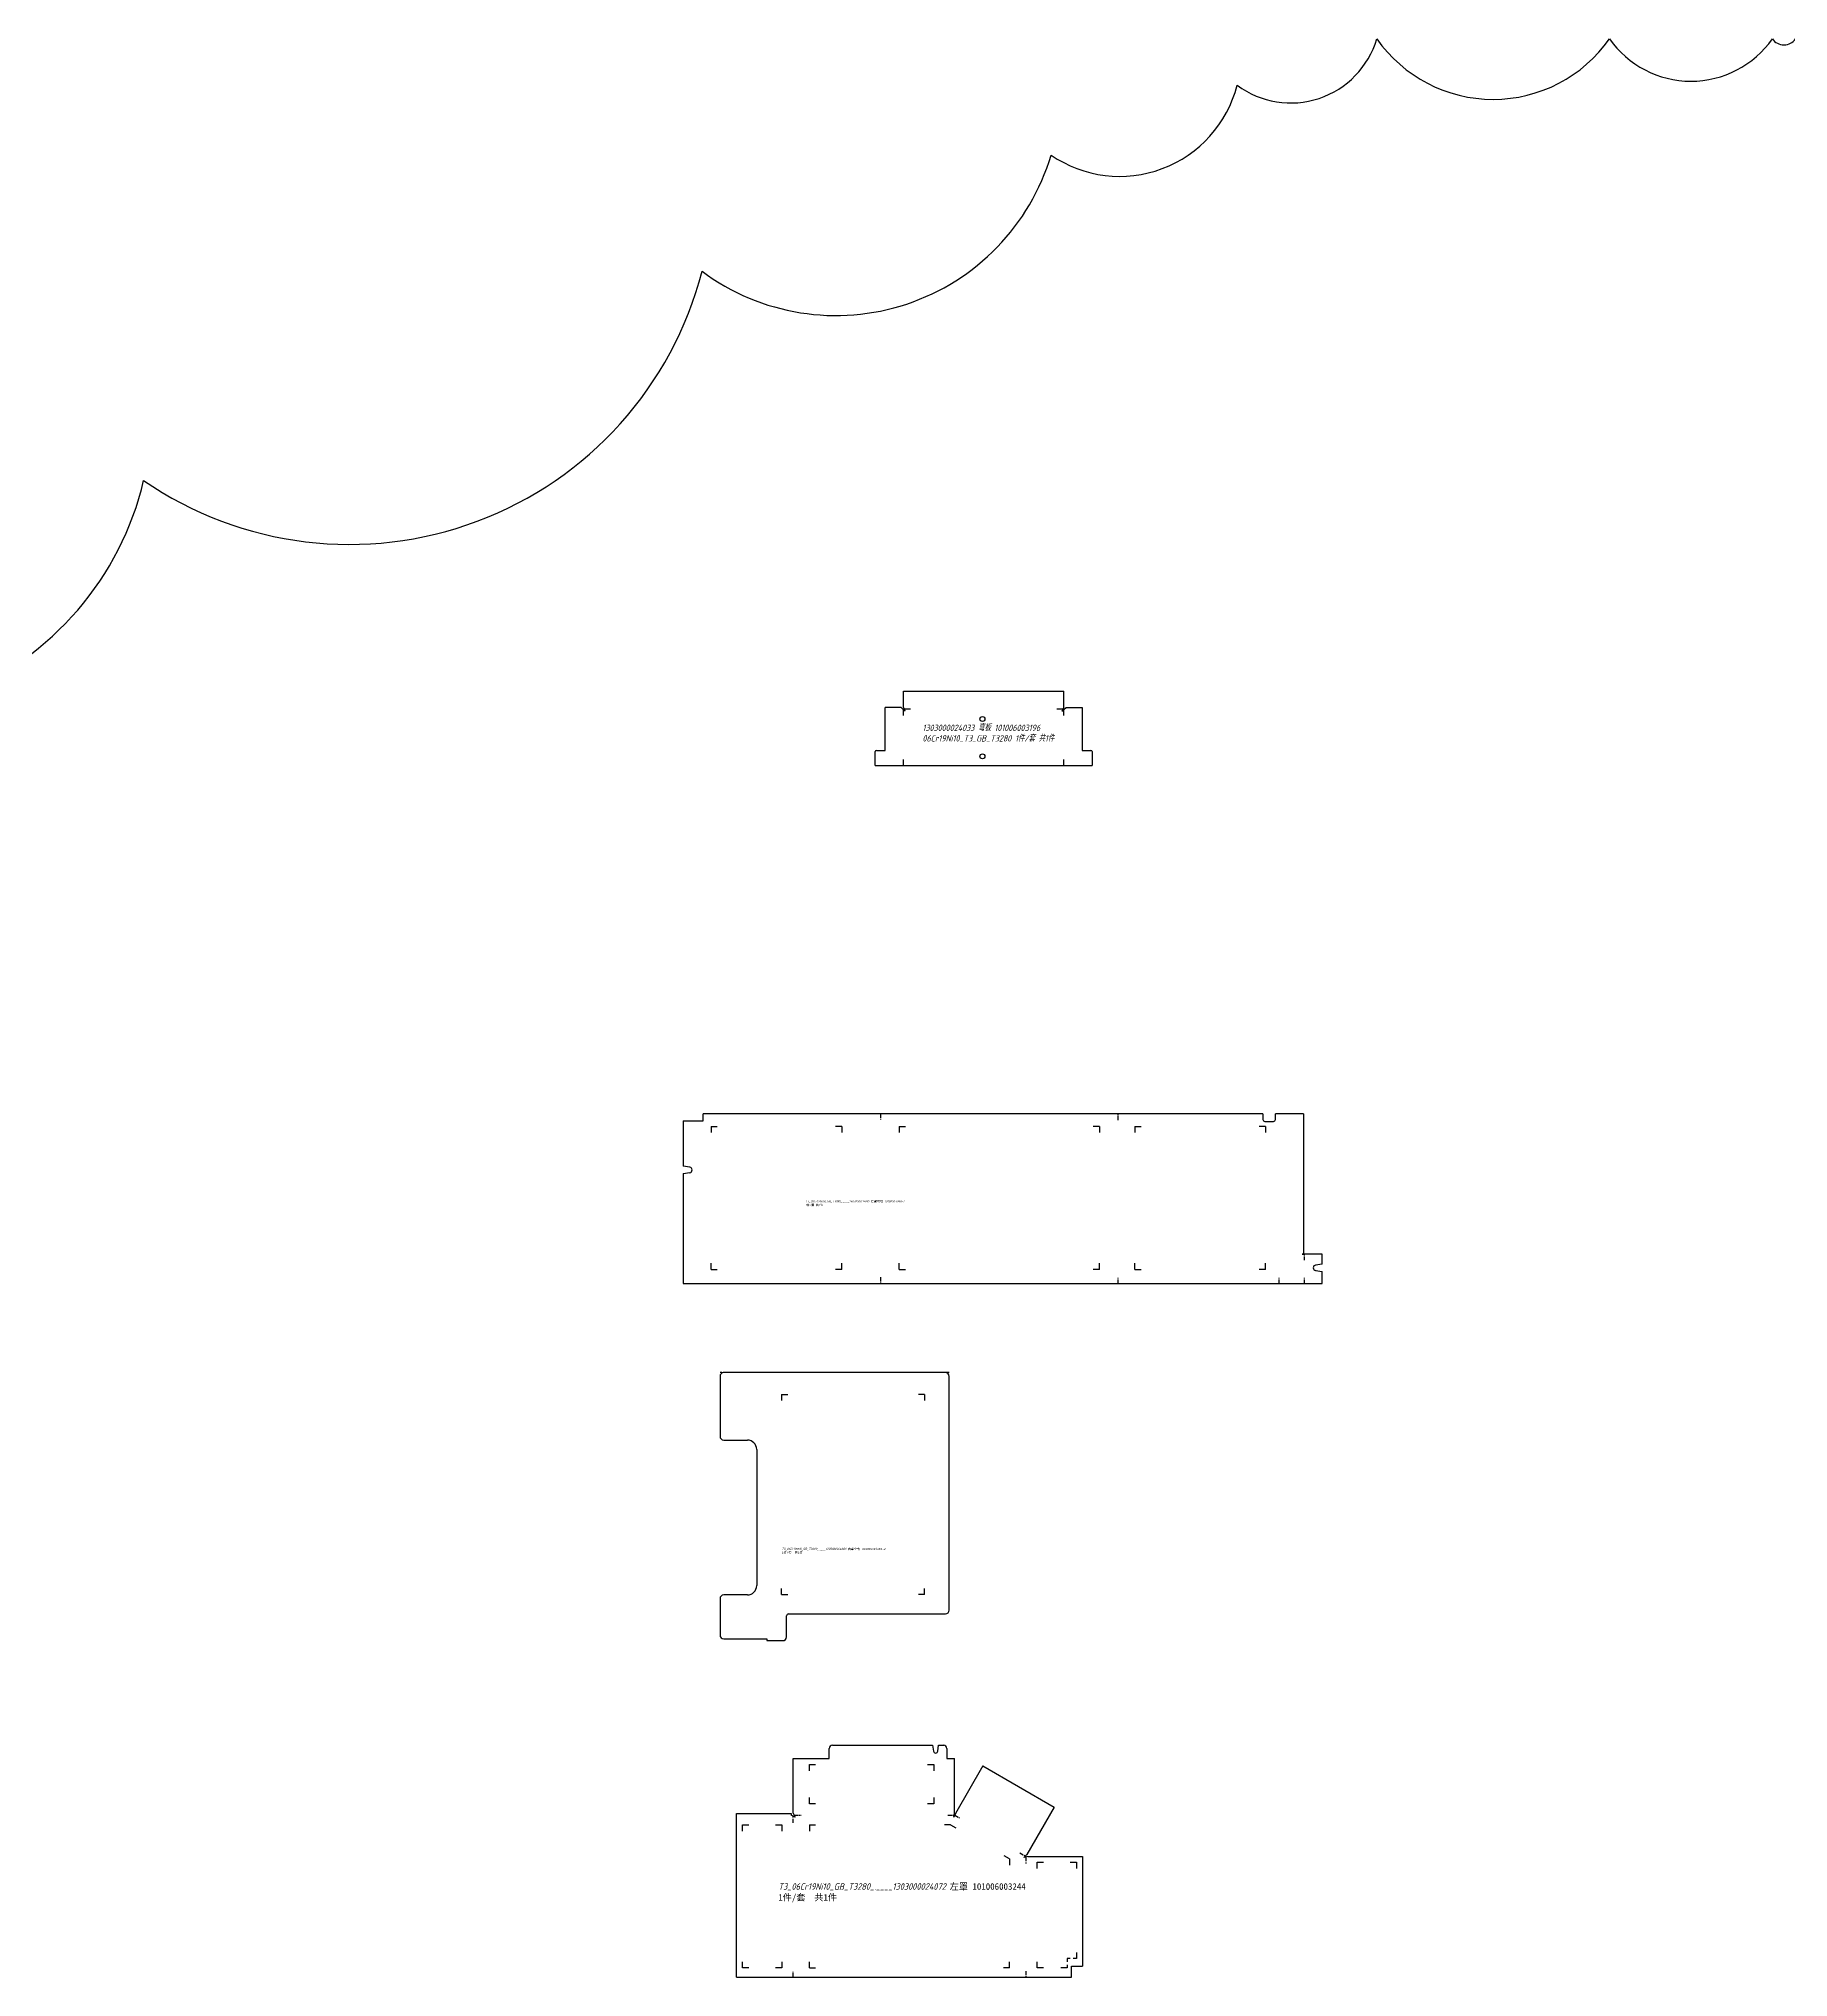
# Model space of a CAD drawing. Header units: millimetres. Extents: x -3655 to 91731, y -8503 to 8404.
# Drawn here: x 7019 to 9833, y -1999 to 1118 of the extents above; entities that cross this region are included whole.
import ezdxf

# ---------------------------------------------------------------- set-up
doc = ezdxf.new("R2010")
doc.units = ezdxf.units.MM
doc.linetypes.add('CENTER', pattern=[10.16, 6.35, -1.27, 1.27, -1.27])
doc.linetypes.add('CENTERX2', pattern=[20.32, 12.7, -2.54, 2.54, -2.54])
doc.layers.add('HUAXIAN', color=6, linetype='CENTERX2')
doc.styles.get("Standard").update_dxf_attribs({"font": 'gbeitc.shx', "bigfont": 'gbcbig.shx'})

# ---------------------------------------------------------------- blocks, each defined once
blk = doc.blocks.new('1303000024033 弯板 101006003196')
at = {"layer": 'Defpoints'}
for p, q in [((-128.9, 47.2), (-128.9, 73.2)), ((-128.9, 73.2), (128.9, 73.2)), ((128.9, 47.2), (128.9, 73.2)), ((-158.5, -22.2), (-158.5, 46.7)), ((-132.5, 46.7), (-158.5, 46.7)), ((-132.5, 46.7), (-126, 40.8)), ((-126, 40.8), (-128.9, 47.2)), ((128.9, 47.2), (126, 40.8)), ((126, 40.8), (132.5, 46.7)), ((132.5, 46.7), (158.5, 46.7)), ((158.5, 46.7), (158.5, -22.2)), ((-174.5, -46.7), (-174.5, -24.2)), ((-172.5, -22.2), (-158.5, -22.2)), ((158.5, -22.2), (172.5, -22.2)), ((174.5, -24.2), (174.5, -46.7)), ((-174.5, -46.7), (174.5, -46.7))]:
    blk.add_line(p, q, dxfattribs=at)
for centre in [(-2, 28.2), (-2, -31.8)]:
    blk.add_circle(centre, 4, dxfattribs=at)
for centre, start, end in [((-172.5, -24.2), 90, 180), ((172.5, -24.2), 0, 90)]:
    blk.add_arc(centre, 2, start, end, dxfattribs=at)
at = {"layer": 'HUAXIAN'}
for p, q in [((-129.2, 43.8), (-129.2, 33.8)), ((-117.5, 44), (-127.5, 44)), ((127.5, 44), (117.5, 44)), ((129.2, 33.8), (129.2, 43.8)), ((-129.2, -36.8), (-129.2, -46.7)), ((129.2, -46.7), (129.2, -36.8))]:
    blk.add_line(p, q, dxfattribs=at)
at = {"color": 3, "insert": (-98.3, 19.1), "char_height": 10.163, "attachment_point": 1}
blk.add_mtext_dynamic_manual_height_columns('1303000024033 弯板 101006003196 06Cr19Ni10_T3_GB_T3280 1件/套 共1件', width=203.263, gutter_width=50.8, heights=[0], dxfattribs=at)
blk = doc.blocks.new('右罩弯板 10100003240-1')
at = {"color": 7, "linetype": 'Continuous'}
for p, q in [((-508.5, 125.2), (-508.5, 52.2)), ((-508.5, 125.2), (-476.5, 125.2)), ((-476.5, 125.2), (-476.5, 136.2)), ((424, 136.2), (-476.5, 136.2)), ((424, 136.2), (424, 127.2)), ((444, 127.2), (444, 136.2)), ((488.9, 136.2), (444, 136.2)), ((488.9, 136.2), (488.9, -89.2)), ((427, 124.2), (441, 124.2)), ((-497.8, 50.7), (-508.5, 52.2)), ((-508.5, 40.3), (-497.8, 41.8)), ((-508.5, 40.3), (-508.5, -136.2)), ((487.2, -89.2), (488.9, -89.2)), ((487.2, -89.2), (487.2, -89.2)), ((519.4, -89.2), (487.2, -89.2)), ((519.4, -105.3), (519.4, -89.2)), ((519.4, -105.3), (508.7, -106.8)), ((508.7, -115.7), (519.4, -117.2)), ((519.4, -136.2), (519.4, -117.2))]:
    blk.add_line(p, q, dxfattribs=at)
at = {"color": 6, "linetype": 'CENTER'}
for p, q in [((-191.2, 136.2), (-191.2, 126.2)), ((191.2, 126.2), (191.2, 136.2)), ((490.6, -99.2), (490.6, -89.2)), ((-191.2, -126.2), (-191.2, -136.2)), ((191.2, -136.2), (191.2, -126.2)), ((450.2, -136.2), (450.2, -126.2)), ((490.6, -136.2), (490.6, -126.2))]:
    blk.add_line(p, q, dxfattribs=at)
at = {"color": 6, "linetype": 'Continuous'}
for p, q in [((-463.5, 116.2), (-453.5, 116.2)), ((-463.5, 116.2), (-463.5, 106.2)), ((-253.5, 116.2), (-263.5, 116.2)), ((-253.5, 116.2), (-253.5, 106.2)), ((-161, 116.2), (-161, 106.2)), ((-161, 116.2), (-151, 116.2)), ((161, 116.2), (151, 116.2)), ((161, 116.2), (161, 106.2)), ((218, 116.2), (228, 116.2)), ((218, 116.2), (218, 106.2)), ((428, 116.2), (418, 116.2)), ((428, 116.2), (428, 106.2)), ((-463.5, -113.8), (-463.5, -103.8)), ((-463.5, -113.8), (-453.5, -113.8)), ((-253.5, -113.8), (-263.5, -113.8)), ((-253.5, -113.8), (-253.5, -103.8)), ((-161, -113.8), (-161, -103.8)), ((-161, -113.8), (-151, -113.8)), ((161, -113.8), (151, -113.8)), ((161, -113.8), (161, -103.8)), ((218, -113.8), (218, -103.8)), ((218, -113.8), (228, -113.8)), ((428, -113.8), (418, -113.8)), ((428, -113.8), (428, -103.8))]:
    blk.add_line(p, q, dxfattribs=at)
at = {"color": 7}
blk.add_line((-508.5, -136.2), (519.4, -136.2), dxfattribs=at)
at = {"color": 7, "linetype": 'Continuous'}
for centre, radius, start, end in [((427, 127.2), 3, 180, 270), ((441, 127.2), 3, 270, 0), ((-498.5, 46.2), 4.5, 278, 82), ((509.4, -111.2), 4.5, 98, 262)]:
    blk.add_arc(centre, radius, start, end, dxfattribs=at)
at = {"color": 3, "insert": (-311.8, -2.6), "char_height": 3.5, "width": 214.139, "attachment_point": 1}
blk.add_mtext('T3_06Cr19Ni10_GB_T3280_.____1303000024091 {\\fSimSun|b0|i0|c134|p2;右罩弯板 }10100003240-1  \\P1{\\fSimSun|b0|i0|c134|p2;件}/{\\fSimSun|b0|i0|c134|p2;套} {\\fSimSun|b0|i0|c134|p2;共}1{\\fSimSun|b0|i0|c134|p2;件}', dxfattribs=at)
blk = doc.blocks.new('右罩立板 101006003240-2')
at = {"color": 7, "linetype": 'CENTERX2'}
blk.add_line((207, 240.4), (-161.5, 240.4), dxfattribs=at)
at = {"color": 7, "linetype": 'Continuous'}
for p, q in [((-161.5, 234.4), (-161.5, 137.9)), ((201, 240.4), (-155.5, 240.4)), ((207, -141.6), (207, 234.4)), ((-155.5, 131.9), (-117.5, 131.9)), ((-102.5, 116.9), (-102.5, -102.1)), ((-161.5, -123.1), (-161.5, -181.6)), ((-117.5, -117.1), (-155.5, -117.1)), ((-54.5, -184.6), (-54.5, -150.6)), ((-51.5, -147.6), (201, -147.6)), ((-155.5, -187.6), (-86, -187.6)), ((-86, -187.6), (-86, -190.6)), ((-86, -190.6), (-60.5, -190.6))]:
    blk.add_line(p, q, dxfattribs=at)
at = {"color": 6, "linetype": 'Continuous'}
for p, q in [((-62.5, 205.4), (-62.5, 195.4)), ((-62.5, 205.4), (-52.5, 205.4)), ((167.5, 205.4), (157.5, 205.4)), ((167.5, 205.4), (167.5, 195.4)), ((-62.5, -116.6), (-62.5, -106.6)), ((-62.5, -116.6), (-52.5, -116.6)), ((167.5, -116.6), (157.5, -116.6)), ((167.5, -116.6), (167.5, -106.6))]:
    blk.add_line(p, q, dxfattribs=at)
at = {"color": 7, "linetype": 'Continuous'}
for centre, radius, start, end in [((-155.5, 234.4), 6, 90, 180), ((201, 234.4), 6, 0, 90), ((-155.5, 137.9), 6, 180, 270), ((-117.5, 116.9), 15, 0, 90), ((-155.5, -123.1), 6, 90, 180), ((-117.5, -102.1), 15, 270, 0), ((-51.5, -150.6), 3, 90, 180), ((201, -141.6), 6, 270, 0), ((-155.5, -181.6), 6, 180, 270), ((-60.5, -184.6), 6, 270, 0)]:
    blk.add_arc(centre, radius, start, end, dxfattribs=at)
at = {"insert": (-62, -41.3), "char_height": 3.5, "width": 220.264, "attachment_point": 1}
blk.add_mtext('{\\C3;T3_06Cr19Ni10_GB_T3280_.____1303000024089 \\fSimSun|b0|i0|c134|p2;右罩立板 \\Ftxt|c134;101006003240-2\\P1\\fSimSun|b0|i0|c134|p2;件\\Ftxt|c134;/\\fSimSun|b0|i0|c134|p2;套  共1件}', dxfattribs=at)
blk = doc.blocks.new('左罩 101006003244')
at = {"color": 7, "linetype": 'Continuous'}
for p, q in [((-337.2, 538.7), (-279.2, 538.7)), ((-337.2, 450.7), (-337.2, 538.7)), ((-279.2, 538.7), (-279.2, 554.7)), ((-274.2, 559.7), (-113, 559.7)), ((-113, 559.7), (-111.7, 550.3)), ((-104.8, 550.3), (-103.4, 559.7)), ((-103.4, 559.7), (-95.2, 559.7)), ((-90.2, 554.7), (-90.2, 538.7)), ((-90.2, 538.7), (-78.1, 538.7)), ((-78.1, 450.7), (-78.1, 538.7)), ((-32.3, 526.5), (-76.3, 450.3)), ((-32.3, 526.5), (82.5, 460.2)), ((-428.7, 450.3), (-340.7, 450.3)), ((-428.7, 186.8), (-428.7, 450.3)), ((-340.7, 450.3), (-340.7, 447.2)), ((-334.2, 444.3), (-340.7, 447.2)), ((-337.2, 450.7), (-334.2, 444.3)), ((-78.8, 444.3), (-78.1, 450.7)), ((-76.3, 450.3), (-78.8, 444.3)), ((82.5, 460.2), (38.5, 384)), ((33.8, 379.3), (38.5, 384)), ((40.2, 380.9), (33.8, 379.3)), ((40.2, 380.9), (128.2, 380.9)), ((128.2, 380.9), (128.2, 204.8)), ((110.2, 186.8), (110.2, 204.8)), ((110.2, 204.8), (128.2, 204.8)), ((-428.7, 186.8), (110.2, 186.8))]:
    blk.add_line(p, q, dxfattribs=at)
at = {"color": 6, "linetype": 'Continuous'}
for p, q in [((-311.2, 528.7), (-301.2, 528.7)), ((-311.2, 518.7), (-311.2, 528.7)), ((-121.2, 528.7), (-111.2, 528.7)), ((-111.2, 528.7), (-111.2, 518.7)), ((-311.2, 465.7), (-311.2, 475.7)), ((-111.2, 475.7), (-111.2, 465.7)), ((-301.2, 465.7), (-311.2, 465.7)), ((-111.2, 465.7), (-121.2, 465.7)), ((-418.7, 431.8), (-408.7, 431.8)), ((-418.7, 421.8), (-418.7, 431.8)), ((-365.7, 431.8), (-355.7, 431.8)), ((-355.7, 431.8), (-355.7, 421.8)), ((-311.2, 431.8), (-311.2, 421.8)), ((-311.2, 431.8), (-301.2, 431.8)), ((-84.2, 431.8), (-94.2, 431.8)), ((-84.2, 431.8), (-75.6, 426.8)), ((10.8, 376.9), (2.1, 381.9)), ((10.8, 376.9), (10.8, 366.9)), ((55.2, 371.8), (65.2, 371.8)), ((55.2, 361.8), (55.2, 371.8)), ((108.2, 371.8), (118.2, 371.8)), ((118.2, 371.8), (118.2, 361.8)), ((118.2, 226.8), (118.2, 216.8)), ((-418.7, 201.8), (-418.7, 211.8)), ((-408.7, 201.8), (-418.7, 201.8)), ((-355.7, 201.8), (-365.7, 201.8)), ((-355.7, 211.8), (-355.7, 201.8)), ((-311.2, 201.8), (-311.2, 211.8)), ((-311.2, 201.8), (-301.2, 201.8)), ((10.8, 201.8), (0.8, 201.8)), ((10.8, 201.8), (10.8, 211.8)), ((55.2, 201.8), (55.2, 211.8)), ((65.2, 201.8), (55.2, 201.8)), ((103.2, 201.8), (93.2, 201.8)), ((103.2, 216.8), (103.2, 211.8)), ((108.2, 216.8), (103.2, 216.8)), ((103.2, 206.8), (103.2, 201.8)), ((118.2, 216.8), (113.2, 216.8))]:
    blk.add_line(p, q, dxfattribs=at)
at = {"color": 6, "linetype": 'CENTER'}
for p, q in [((-337.4, 434.8), (-337.4, 445.8)), ((-335.7, 447.5), (-324.7, 447.5)), ((-88.5, 447.5), (-78.5, 447.5)), ((-77.5, 447.3), (-68.8, 442.2)), ((27.2, 386.8), (36.1, 381.7)), ((37, 380.1), (37, 369.8)), ((-337.4, 186.8), (-337.4, 196.8)), ((37, 196.8), (37, 186.8))]:
    blk.add_line(p, q, dxfattribs=at)
at = {"color": 7, "linetype": 'Continuous'}
for centre, radius, start, end in [((-274.2, 554.7), 5, 90, 180), ((-108.2, 550.7), 3.5, 188, 352), ((-95.2, 554.7), 5, 0, 90)]:
    blk.add_arc(centre, radius, start, end, dxfattribs=at)
at = {"insert": (-361.2, 337.9), "char_height": 10.5, "width": 609.044, "attachment_point": 1}
blk.add_mtext('{\\C3;T3_06Cr19Ni10_GB_T3280_.____1303000024072 \\fSimSun|b0|i0|c134|p2;左罩 \\Ftxt|c134;101006003244\\P1\\fSimSun|b0|i0|c134|p2;件\\Ftxt|c134;/\\fSimSun|b0|i0|c134|p2;套\\Ftxt|c134;  \\fSimSun|b0|i0|c134|p2;共\\Ftxt|c134;1\\fSimSun|b0|i0|c134|p2;件\\Ftxt|c134;  }', dxfattribs=at)

msp = doc.modelspace()

# ---------------------------------------------------------------- linework, layer by layer
at = {"color": 3}
msp.add_lwpolyline([(3970.24052, -1274.2476, 0.52056705), (4681.14205, -1049.96998, 0.52056705), (4681.14205, -1049.96998, 0.52056705), (5766.20221, -526.6556, 0.52056705), (5766.20221, -526.6556, 0.52056705), (6028.11334, -227.61878, 0.52056705), (6028.11334, -227.61878, 0.52056705), (6439.68785, 108.79764, 0.52056705), (6439.68785, 108.79764, 0.52056705), (7188.00525, 407.83442, 0.52056705), (7188.00525, 407.83442, 0.52056705), (8085.98603, 744.25084, 0.52056705), (8085.98603, 744.25084, 0.52056705), (8647.22417, 931.14885, 0.52056705), (8647.22417, 931.14885, 0.52056705), (8946.55105, 1043.28765, 0.52056705), (8946.55105, 1043.28765, 0.52056705), (9171.04631, 1118.04686, 0.52056705), (9171.04631, 1118.04686, 0.52056705), (9545.20495, 1118.04686, 0.52056705), (9545.20495, 1118.04686, 0.52056705), (9807.11608, 1118.04686, 0.52056705), (9807.11608, 1118.04686, 0.52056705), (9844.53196, 1118.04686, 0.52056705)], format="xyb", dxfattribs=at)

# ---------------------------------------------------------------- block references
at = {"color": 1}
msp.add_blockref('1303000024033 弯板 101006003196', (8538.78394, -3.85946), dxfattribs=at)
for name, p in [('右罩弯板 10100003240-1', (8564.02474, -746.87813)), ('右罩立板 101006003240-2', (8276.409, -1267.01542)), ('左罩 101006003244', (8569.83492, -2185.60176))]:
    msp.add_blockref(name, p)

doc.saveas('drawing.dxf')
